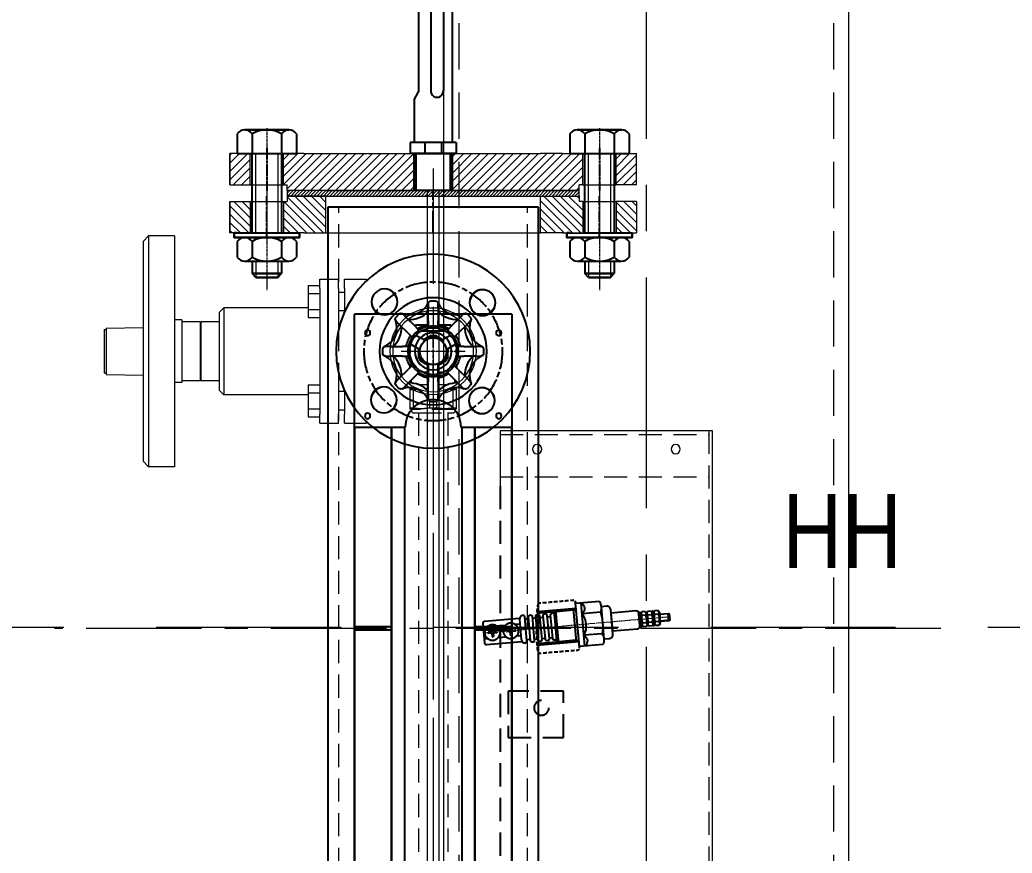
# Model space of a CAD drawing. Header units: millimetres. Extents: x -46397 to 283259, y -8690 to 23983.
# Drawn here: x 124208 to 124745, y 4397 to 4848 of the extents above; entities that cross this region are included whole.
import ezdxf

# ---------------------------------------------------------------- set-up
doc = ezdxf.new("R2010")
doc.units = ezdxf.units.MM
for name, pattern in [('ACISOTGL', [3, 2, -1]), ('AM_ISO08W050', [18, 12, -1.5, 3, -1.5]), ('AM_ISO08W050x2', [9, 6, -0.75, 1.5, -0.75]), ('CENTER', [2, 1.25, -0.25, 0.25, -0.25]), ('HIDDEN', [0.375, 0.25, -0.125]), ('HIDDENX2', [0.75, 0.5, -0.25])]:
    doc.linetypes.add(name, pattern=pattern)
doc.layers.get('Defpoints').update_dxf_attribs({"lineweight": 0})
for name, color, linetype, lineweight in [('2. Net dut', 190, 'HIDDEN', 9), ('3. LAN CAN STT', 2, 'Continuous', 0), ('5. DUONG TAM', 1, 'AM_ISO08W050x2', 0), ('AM_5', 3, 'Continuous', 25), ('AM_7', 4, 'AM_ISO08W050', 25), ('AM_8', 1, 'Continuous', 25), ('CHUAN NET KHUAT', 4, 'HIDDEN', 0), ('DUONGCHINH', 7, 'Continuous', 25), ('DUONGTAM', 1, 'CENTER', 0), ('Long_AM_Hidden', 4, 'HIDDEN', 9), ('Long_AM_manh', 6, 'Continuous', 9), ('Long_AM_Visible', 30, 'Continuous', 25), ('Long_Centerline', 1, 'CENTER', 9), ('MARTECH-TP-TEXT3', 3, 'Continuous', 0), ('Mặt cắt', 7, 'Continuous', 20), ('PHANTOM 2', 8, 'Continuous', 0), ('Standard', 7, 'Continuous', 0)]:
    doc.layers.add(name, color=color, linetype=linetype, lineweight=lineweight)
for name, color, linetype in [('7. DUONG KHUAT', 4, 'ACISOTGL'), ('DIM', 8, 'Continuous'), ('flashshoot', 7, 'Continuous')]:
    doc.layers.add(name, color=color, linetype=linetype)
doc.styles.add('GHI CHÚ 1', font='isocp_IV25.ttf', dxfattribs={"width": 0.8})
doc.styles.add('GHI CHÚ 2', font='arial.ttf', dxfattribs={"width": 0.8, "height": 1})
doc.dimstyles.new('1-30SCALE', dxfattribs={"dimtxt": 75, "dimasz": 75, "dimexe": 37.5, "dimexo": 30, "dimgap": 30, "dimtad": 1, "dimtoh": 1, "dimdec": 0, "dimdsep": 46, "dimtxsty": 'GHI CHÚ 1', "dimcen": 0.09, "dimclrd": 256, "dimclre": 256, "dimclrt": 2, "dimadec": 0, "dimazin": 0, "dimtfac": 1, "dimtdec": 0, "dimtofl": 0, "dimtmove": 0, "dimatfit": 3, "dimfxl": 1, "dimlwd": 0, "dimlwe": 0, "dimarcsym": 0})

# ---------------------------------------------------------------- blocks, each defined once
blk = doc.blocks.new('A$C49aca623')
at = {"color": 1, "linetype": 'HIDDENX2', "lineweight": 0, "ltscale": 50, "extrusion": (2.28848e-17, 1, 0)}
for p, q in [((2163.63, 1140), (2163.63, -368.45)), ((2366.37, 1140), (2366.37, -368.45))]:
    blk.add_line(p, q, dxfattribs=at)
at = {"color": 2, "linetype": 'Continuous', "lineweight": 0, "ltscale": 10, "extrusion": (2.28848e-17, 1, 0)}
for p, q in [((2155.45, 983.18), (2155.45, -368.45)), ((2374.55, 983.18), (2374.55, -368.45))]:
    blk.add_line(p, q, dxfattribs=at)
at = {"layer": 'DUONGTAM', "ltscale": 100, "extrusion": (2.28848e-17, 1, 0)}
blk.add_line((2265, 1140), (2265, -368.45), dxfattribs=at)
blk = doc.blocks.new('A$Cb6d5b212')
at = {"layer": 'CHUAN NET KHUAT', "color": 3, "linetype": 'HIDDENX2', "lineweight": 0, "ltscale": 200}
blk.add_line((3000, 550.58), (1500, 550.58), dxfattribs=at)
blk = doc.blocks.new('hebvcb')
at = {"color": 0}
for p, q in [((-152, 346), (-157, 346)), ((-152, 340), (-157, 340)), ((-152, 316), (-157, 316)), ((-152, 310), (-157, 310)), ((-152, 286), (-157, 286)), ((-152, 280), (-157, 280))]:
    blk.add_line(p, q, dxfattribs=at)
at = {"color": 0, "linetype": 'Continuous'}
for p, q in [((16.84, 248), (-16.84, 248)), ((-16.84, 248), (-16.84, 173.89)), ((16.84, 248), (16.84, 30.98)), ((16.84, 235.53), (-16.84, 235.53)), ((-16.84, 173.89), (-13.1, 166.76)), ((-13.1, 166.76), (-13.1, 75.96)), ((-2.13, 167.94), (-2.13, 77.09)), ((9.09, 167.94), (9.09, 77.09)), ((-16.84, 68.83), (-13.1, 75.96)), ((-16.84, 68.83), (-16.84, 30.98)), ((-20.58, 30.98), (-20.58, 21)), ((20.58, 30.98), (-20.58, 30.98)), ((-7.48, 30.98), (-7.48, 21)), ((7.48, 30.98), (7.48, 21)), ((20.58, 30.98), (20.58, 21)), ((20.58, 21), (-20.58, 21))]:
    blk.add_line(p, q, dxfattribs=at)
at = {"color": 0, "elevation": 0}
for points in [[(30, 248), (-150, 248), (-150, 378), (30, 378)], [(-135.08, 258.87), (-135.08, 368.87), (-65.08, 368.87), (-65.08, 258.87)], [(15.02, 258.44), (15.02, 368.44), (-54.98, 368.44), (-54.98, 258.44)], [(-159, 338), (-159, 348), (-157, 348), (-157, 338)], [(-157, 337), (-157, 349), (-152, 349), (-152, 337)], [(-150, 338), (-150, 348), (-152, 348), (-152, 338)], [(35, 348), (30, 348), (30, 338), (35, 338)], [(37, 347), (35, 347), (35, 339), (37, 339)], [(-157, 307), (-157, 319), (-152, 319), (-152, 307)], [(-159, 308), (-159, 318), (-157, 318), (-157, 308)], [(-150, 308), (-150, 318), (-152, 318), (-152, 308)], [(35, 318), (30, 318), (30, 308), (35, 308)], [(37, 317), (35, 317), (35, 309), (37, 309)], [(-159, 278), (-159, 288), (-157, 288), (-157, 278)], [(-157, 277), (-157, 289), (-152, 289), (-152, 277)], [(-150, 278), (-150, 288), (-152, 288), (-152, 278)], [(17, -11.93), (-17, -11.93), (-17, 21), (17, 21)], [(15, -11.93), (-15, -11.93), (-15, 21), (15, 21)]]:
    blk.add_lwpolyline(points, close=True, dxfattribs=at)
at = {"color": 0}
for centre in [(-142, 370), (22, 370), (-142, 256), (22, 256)]:
    blk.add_circle(centre, 2.5, dxfattribs=at)
at = {"color": 0, "linetype": 'Continuous'}
for centre, start, end in [((3.48, 168.27), 356.71215, 183.28785), ((3.48, 76.77), 176.71215, 3.28785)]:
    blk.add_arc(centre, 5.62, start, end, dxfattribs=at)
blk = doc.blocks.new('wegfw')
h = blk.add_hatch()
h.set_pattern_fill('ANSI31', color=1)
h.set_pattern_definition([(45, (-276379.2526, -3618.8674), (-2.24506403, 2.24506403), [])])
h.paths.add_polyline_path([(47925.61, 13497.34), (47936.61, 13497.34), (47936.61, 13514.34), (47925.61, 13514.34)])
h.paths.add_polyline_path([(47965.61, 13514.34), (47954.61, 13514.34), (47954.61, 13497.34), (47956.61, 13497.34), (47956.61, 13494.34), (48024.96, 13494.34), (48024.96, 13514.34)])
h.paths.add_polyline_path([(48105.61, 13514.34), (48046.26, 13514.34), (48046.26, 13494.34), (48114.61, 13494.34), (48114.61, 13497.34), (48116.61, 13497.34), (48116.61, 13514.34)])
h.paths.add_polyline_path([(48145.61, 13514.34), (48134.61, 13514.34), (48134.61, 13497.34), (48145.61, 13497.34)])
for p, q in [((47925.61, 13497.34, 0.59), (47925.61, 13514.34, 0.59)), ((47936.61, 13514.34, 0.59), (47925.61, 13514.34, 0.59)), ((47925.61, 13514.34, 0.59), (47925.61, 13497.34, 0.59)), ((47936.61, 13497.34, 0.59), (47936.61, 13514.34, 0.59)), ((47945.61, 13514.34, 0.59), (47936.61, 13514.34, 0.59)), ((47954.61, 13514.34, 0.59), (47945.61, 13514.34, 0.59)), ((47954.61, 13497.34, 0.59), (47954.61, 13514.34, 0.59)), ((47965.61, 13514.34, 0.59), (47954.61, 13514.34, 0.59)), ((47965.61, 13514.34, 0.59), (47977.61, 13514.34, 0.59)), ((47977.61, 13514.34, 0.59), (48035.61, 13514.34, 0.59)), ((47981.11, 13514.34, 0.59), (48090.11, 13514.34, 0.59)), ((48035.61, 13514.34, 0.59), (48093.61, 13514.34, 0.59)), ((48105.61, 13514.34, 0.59), (48093.61, 13514.34, 0.59)), ((48105.61, 13514.34, 0.59), (48116.61, 13514.34, 0.59)), ((48116.61, 13497.34, 0.59), (48116.61, 13514.34, 0.59)), ((48116.61, 13514.34, 0.59), (48125.61, 13514.34, 0.59)), ((48125.61, 13514.34, 0.59), (48134.61, 13514.34, 0.59)), ((48134.61, 13497.34, 0.59), (48134.61, 13514.34, 0.59)), ((48134.61, 13514.34, 0.59), (48145.61, 13514.34, 0.59)), ((48145.61, 13497.34, 0.59), (48145.61, 13514.34, 0.59)), ((47925.61, 13497.34, 0.59), (47936.61, 13497.34, 0.59)), ((47936.61, 13497.34, 0.59), (47945.61, 13497.34, 0.59)), ((47945.61, 13497.34, 0.59), (47954.61, 13497.34, 0.59)), ((47954.61, 13497.34, 0.59), (47956.61, 13497.34, 0.59)), ((47956.61, 13494.34, 0.59), (47956.61, 13497.34, 0.59)), ((47977.61, 13494.34, 0.59), (47956.61, 13494.34, 0.59)), ((47977.61, 13494.34, 0.59), (48093.61, 13494.34, 0.59)), ((48093.61, 13494.34, 0.59), (48114.61, 13494.34, 0.59)), ((48114.61, 13494.34, 0.59), (48114.61, 13497.34, 0.59)), ((48116.61, 13497.34, 0.59), (48114.61, 13497.34, 0.59)), ((48116.61, 13497.34, 0.59), (48125.61, 13497.34, 0.59)), ((48125.61, 13497.34, 0.59), (48134.61, 13497.34, 0.59)), ((48145.61, 13497.34, 0.59), (48134.61, 13497.34, 0.59))]:
    blk.add_line(p, q)
at = {"color": 0, "elevation": 0.59}
blk.add_lwpolyline([(48038.61, 12114.34), (48032.61, 12114.34), (48032.61, 13494.34), (48038.61, 13494.34)], close=True, dxfattribs=at)
at = {"layer": 'AM_7', "linetype": 'AM_ISO08W050x2'}
for p, q in [((47945.61, 13517.34, 0.59), (47945.61, 13494.34, 0.59)), ((48125.61, 13517.34, 0.59), (48125.61, 13494.34, 0.59))]:
    blk.add_line(p, q, dxfattribs=at)
at = {"layer": 'Standard', "elevation": 0.59}
blk.add_lwpolyline([(48046.26, 13514.34), (48024.96, 13514.34), (48024.96, 13494.34), (48046.26, 13494.34)], close=True, dxfattribs=at)
at = {"layer": 'DIM', "xscale": 0.6073955413189647, "yscale": 0.6073955413189647, "zscale": 0.6073955413189647}
blk.add_blockref('hebvcb', (48035.61, 13501.58, 0.59), dxfattribs=at)
blk = doc.blocks.new('qng')
at = {"layer": 'AM_8'}
for p, q in [((0.63, 4.04), (0, 2.95)), ((0, 2.95), (0, -2.95)), ((0.63, 4.04), (2.57, 4.04)), ((0.63, 2.02), (2.57, 2.02)), ((2.57, 4.04), (3.2, 2.95)), ((3.2, 2.95), (3.2, -2.95)), ((0.63, -4.04), (0, -2.95)), ((0.63, -2.02), (2.57, -2.02)), ((0.63, -4.04), (2.57, -4.04)), ((2.57, -4.04), (3.2, -2.95))]:
    blk.add_line(p, q, dxfattribs=at)
for centre, radius, start, end in [((2.1, 3.03), 1.79, 154.4385, 214.4385), ((7, 0), 6.68, 162.383, 197.617), ((1.1, 3.03), 1.79, 325.5615, 25.5615), ((-3.8, 0), 6.68, 342.383, 17.617), ((2.1, -3.03), 1.79, 145.5615, 205.5615), ((1.1, -3.03), 1.79, 334.4385, 34.4385)]:
    blk.add_arc(centre, radius, start, end, dxfattribs=at)
blk = doc.blocks.new('qkkk')
at = {"layer": 'AM_8'}
for p, q in [((-0.5, -4), (-0.5, 4)), ((-0.5, 4), (0, 4)), ((-0.5, 3.86), (0, 3.86)), ((-0.5, 3.46), (0, 3.46)), ((-0.5, 2.83), (0, 2.83)), ((-0.5, 2), (0, 2)), ((-0.5, 1.04), (0, 1.04)), ((0, -4), (0, 4)), ((-0.5, -1.04), (0, -1.04)), ((-0.5, -2), (0, -2)), ((-0.5, -2.83), (0, -2.83)), ((-0.5, -3.46), (0, -3.46)), ((-0.5, -3.86), (0, -3.86)), ((-0.5, -4), (0, -4))]:
    blk.add_line(p, q, dxfattribs=at)
blk = doc.blocks.new('BS-1')
at = {"layer": '5. DUONG TAM', "ltscale": 0.5}
blk.add_line((0, 0), (101, 0), dxfattribs=at)
at = {"layer": 'AM_5'}
for p, q in [((51.5, 8.19), (61, 8.19)), ((0, 1.75), (5.29, 1.75)), ((0, -1.75), (5.29, -1.75)), ((51.5, -8.19), (61, -8.19))]:
    blk.add_line(p, q, dxfattribs=at)
blk.add_circle((65.16, 0), 0.05, dxfattribs=at)
at = {"layer": 'AM_8'}
for p, q in [((37.07, 11.68), (50, 11.68)), ((47, -11.68), (47, 11.68)), ((50, -11.68), (50, 11.68)), ((36.39, 8.76), (36.39, -8.76)), ((37.07, 5.84), (47, 5.84)), ((51.5, 8.19), (50, 8.19)), ((61, -9), (61, 9)), ((61, 8.19), (61.5, 8.19)), ((61.5, -8.19), (61.5, 8.19)), ((64, 5.69), (66, 5.69)), ((68, 5.69), (70, 5.69)), ((72, 5.69), (74, 5.69)), ((76, 5.69), (78, 5.69)), ((0.5, -2), (0.5, 2)), ((81, 3.19), (83.47, 3.19)), ((88.93, 3.19), (93.47, 3.19)), ((93.9, 0.33), (95.87, 0.33)), ((93.9, 0.33), (93.9, -0.33)), ((96.53, 2.3), (95.87, 2.3)), ((95.87, 2.3), (95.87, 0.33)), ((96.53, 2.3), (96.53, 0.33)), ((96.53, 0.33), (98.5, 0.33)), ((98.5, 0.33), (98.5, -0.33)), ((98.93, 3.19), (101, 3.19)), ((81, -3.19), (83.47, -3.19)), ((88.93, -3.19), (93.47, -3.19)), ((93.9, -0.33), (95.87, -0.33)), ((95.87, -0.33), (95.87, -2.3)), ((96.53, -2.3), (95.87, -2.3)), ((96.53, -0.33), (96.53, -2.3)), ((96.53, -0.33), (98.5, -0.33)), ((98.93, -3.19), (101, -3.19)), ((37.07, -5.84), (47, -5.84)), ((51.5, -8.19), (50, -8.19)), ((61, -8.19), (61.5, -8.19)), ((64, -5.69), (66, -5.69)), ((68, -5.69), (70, -5.69)), ((72, -5.69), (74, -5.69)), ((76, -5.69), (78, -5.69)), ((37.07, -11.68), (50, -11.68))]:
    blk.add_line(p, q, dxfattribs=at)
for points in [[(33.39, 8.76), (36.39, 8.76), (36.39, -8.76), (33.39, -8.76, -0.414214), (31.39, -6.76), (31.39, 6.76, -0.414214)], [(64, 6.69, 1), (62, 6.69), (62, -6.19, 1), (64, -6.19)], [(68, 6.69, 1), (66, 6.69), (66, -6.19, 1), (68, -6.19)], [(72, 6.69, 1), (70, 6.69), (70, -6.19, 1), (72, -6.19)], [(76, 6.69, 1), (74, 6.69), (74, -6.19, 1), (76, -6.19)], [(79, 7.69), (79, 7.69, -0.414214), (81, 5.69), (81, -5.19, -0.414214), (79, -7.19), (79, -7.19, -0.414214), (78, -6.19), (78, 6.69, -0.414214)], [(17.89, 4.84), (31.39, 4.84), (31.39, -4.84), (17.89, -4.84, -0.414214), (16.39, -3.34), (16.39, 3.34, -0.414214)]]:
    blk.add_lwpolyline(points, format="xyb", close=True, dxfattribs=at)
for points in [[(61, 9), (51.5, 9), (51.5, -9), (61, -9)], [(61.5, 7.69), (62, 7.69), (62, -7.69), (61.5, -7.69)], [(85.87, 2.3), (85.87, 0.33), (83.9, 0.33), (83.9, -0.33), (85.87, -0.33), (85.87, -2.3)], [(85.87, -2.3), (86.53, -2.3), (86.53, -0.33), (88.5, -0.33), (88.5, 0.33), (86.53, 0.33), (86.53, 2.3), (85.87, 2.3)]]:
    blk.add_lwpolyline(points, dxfattribs=at)
blk.add_lwpolyline([(80.94, 6.19), (100, 6.19, -0.414214), (101, 5.19), (101, -5.19, -0.414214), (100, -6.19), (80.73, -6.19)], format="xyb", dxfattribs=at)
for points in [[(5.29, 2), (0.5, 2), (0, 1.75), (0, -1.75), (0.5, -2), (5.29, -2)], [(15.39, 3.84), (16.39, 3.84), (16.39, -3.84), (15.39, -3.84)]]:
    blk.add_lwpolyline(points, close=True, dxfattribs=at)
for centre in [(86.2, 0), (96.2, 0)]:
    blk.add_circle(centre, 4.2, dxfattribs=at)
for centre, radius, start, end in [((42.99, 8.76), 6.6, 153.7342, 206.2658), ((48.91, 8.76), 3.49, 123.1477, 236.8523), ((61.76, 0), 25.37, 166.6923, 193.3077), ((57.01, 0), 11.58, 149.728, 210.272), ((42.99, -8.76), 6.6, 153.7342, 206.2658), ((48.91, -8.76), 3.49, 123.1265, 236.8735)]:
    blk.add_arc(centre, radius, start, end, dxfattribs=at)
for name, p in [('qng', (5.29, 0)), ('qkkk', (8.99, 0)), ('qng', (8.99, 0)), ('qng', (12.19, 0))]:
    blk.add_blockref(name, p, dxfattribs=at)
blk = doc.blocks.new('M18_1.5')
at = {"layer": '7. DUONG KHUAT'}
blk.add_rational_spline([(20, 13.5), (10.5, 13.5), (1, 13.5), (0, 13.5), (0, 12.5), (0, 0), (0, -12.5), (0, -12.91), (0.29, -13.21), (0.59, -13.5), (1, -13.5), (11.68, -13.45), (22.35, -13.4), (23.59, -13.29), (22.41, 0.16), (21.23, 13.61), (20, 13.5)], [1, 1, 1, 0.707106781192, 1, 1, 1, 0.92387953251, 1, 0.92387953251, 1, 1, 1, 0.707106781187, 1, 0.707106781187, 1], degree=2, knots=[0, 0, 0, 1, 1, 2.570796, 2.570796, 3.570796, 3.570796, 4.356194, 4.356194, 5.141593, 5.141593, 6.141593, 6.141593, 7.712389, 7.712389, 9.283185, 9.283185, 9.283185], dxfattribs=at)
at = {"layer": 'AM_5'}
for p, q in [((0, 9), (21.33, 9)), ((0, 8.19), (21.46, 8.19)), ((0, -8.19), (22.87, -8.19)), ((22.88, -9), (0, -9))]:
    blk.add_line(p, q, dxfattribs=at)
blk = doc.blocks.new('*U2563')
h = blk.add_hatch()
h.set_pattern_fill('ANSI31', color=1)
h.paths.add_polyline_path([(-110, -37), (-99, -37), (-99, -20), (-110, -20)])
h.paths.add_polyline_path([(-70, -20), (-81, -20), (-81, -37), (-79, -37), (-79, -40), (-58, -40), (-58, -20)])
h.paths.add_polyline_path([(70, -20), (58, -20), (58, -40), (79, -40), (79, -37), (81, -37), (81, -20)])
h.paths.add_polyline_path([(110, -20), (99, -20), (99, -37), (110, -37)])
for p, q in [((-110, -37), (-110, -20)), ((-99, -20), (-110, -20)), ((-110, -20), (-110, -37)), ((-99, -37), (-99, -20)), ((-90, -20), (-99, -20)), ((-81, -20), (-90, -20)), ((-81, -37), (-81, -20)), ((-70, -20), (-81, -20)), ((-70, -20), (-58, -20)), ((-58, -20), (-58, -40)), ((-58, -20), (0, -20)), ((0, -20), (58, -20)), ((58, -20), (58, -40)), ((70, -20), (58, -20)), ((70, -20), (81, -20)), ((81, -37), (81, -20)), ((81, -20), (90, -20)), ((90, -20), (99, -20)), ((99, -37), (99, -20)), ((99, -20), (110, -20)), ((110, -37), (110, -20)), ((-110, -37), (-99, -37)), ((-99, -37), (-90, -37)), ((-90, -37), (-81, -37)), ((-81, -37), (-79, -37)), ((-79, -40), (-79, -37)), ((79, -40), (79, -37)), ((81, -37), (79, -37)), ((81, -37), (90, -37)), ((90, -37), (99, -37)), ((110, -37), (99, -37)), ((-58, -40), (-79, -40)), ((-58, -40), (58, -40)), ((58, -40), (79, -40))]:
    blk.add_line(p, q)
at = {"layer": 'AM_7', "linetype": 'AM_ISO08W050x2'}
for p, q in [((-90, -17), (-90, -40)), ((90, -17), (90, -40))]:
    blk.add_line(p, q, dxfattribs=at)
at = {"layer": 'AM_7'}
blk.add_line((0, -20), (0, -43), dxfattribs=at)
blk = doc.blocks.new('gfdgdfgdfgd')
h = blk.add_hatch()
h.set_pattern_fill('ANSI31', color=256, scale=10)
h.set_pattern_definition([(45, (26713.8207, 19476.6653), (-0.8838835, 0.8838835), [])])
h.paths.add_polyline_path([(26634.82, 20151.67), (26792.82, 20151.67), (26792.82, 20154.67), (26634.82, 20154.67)])
at = {"color": 0}
blk.add_lwpolyline([(26634.82, 20151.67), (26792.82, 20151.67), (26792.82, 20154.67), (26634.82, 20154.67)], close=True, dxfattribs=at)
at = {"xscale": -1, "rotation": 180}
blk.add_blockref('*U2563', (26713.82, 20111.67), dxfattribs=at)
blk = doc.blocks.new('*U2517')
blk.add_circle((0, 0), 7)
blk = doc.blocks.new('*U2495')
at = {"color": 0, "linetype": 'ByBlock', "lineweight": -2, "transparency": 16777216}
blk.add_blockref('*U2517', (7669.01, 1619.18), dxfattribs=at)
for p, rotation in [((7631.51, 1581.68), 89.99999999999997), ((7706.51, 1581.68), 270), ((7669.01, 1544.18), 180)]:
    blk.add_blockref('*U2517', p, dxfattribs=dict(at, rotation=rotation))
blk = doc.blocks.new('*U2489')
for radius in [52.5, 29, 13.75]:
    blk.add_circle((0, 0), radius)
at = {"layer": 'AM_7'}
blk.add_circle((0, 0), 37.5, dxfattribs=at)
blk.add_blockref('*U2495', (-7669.01, -1581.68))
blk = doc.blocks.new('*U1893')
at = {"layer": 'Long_Centerline', "color": 0, "ltscale": 5, "transparency": 16777216}
for p, q in [((0, 1.4478), (0, 17.239)), ((-17.239, 0), (-1.4478, 0)), ((1.4478, 0), (17.239, 0)), ((0, -17.239), (0, -1.4478))]:
    blk.add_line(p, q, dxfattribs=at)
at = {"layer": 'Long_Centerline', "color": 0, "linetype": 'Continuous', "ltscale": 5, "transparency": 16777216}
for p, q in [((-0.7239, 0), (0.7239, 0)), ((0, -0.7239), (0, 0.7239))]:
    blk.add_line(p, q, dxfattribs=at)
blk = doc.blocks.new('sdfsfds')
at = {"layer": 'Long_AM_Hidden', "ltscale": 50, "extrusion": (2.28848e-17, 1, 0)}
for p, q in [((-11.75, -17.18), (-11.75, -15.52)), ((11.75, -17.18), (11.75, -15.52)), ((-12.52, -20.38), (-12.7, -20.45)), ((-10.69, -20.79), (-12.7, -20.79)), ((-12.7, -20.79), (-12.7, -30.77)), ((-12.52, -20.38), (-12.52, -19.68)), ((-8.89, -20.38), (-12.52, -20.38)), ((-10.69, -30.77), (-10.69, -20.79)), ((-2.67, -18.1), (-7.75, -18.1)), ((-2.67, -20.38), (-3.92, -20.38)), ((7.75, -18.1), (2.67, -18.1)), ((3.92, -20.38), (2.67, -20.38)), ((12.52, -20.38), (8.89, -20.38)), ((12.7, -20.79), (10.69, -20.79)), ((10.69, -20.79), (10.69, -30.77)), ((12.52, -20.38), (12.52, -19.68)), ((12.52, -20.38), (12.7, -20.45)), ((12.7, -30.77), (12.7, -20.79)), ((-10.69, -30.77), (-12.7, -30.77)), ((-11.84, -31.43), (-12.7, -31.12)), ((11.84, -31.43), (-11.84, -31.43)), ((-11.84, -32.54), (-11.84, -31.43)), ((-2.01, -27), (-2.01, -30.77)), ((2.01, -30.77), (-2.01, -30.77)), ((2.01, -30.77), (2.01, -27)), ((12.7, -30.77), (10.69, -30.77)), ((11.84, -31.43), (12.7, -31.12)), ((11.84, -32.54), (11.84, -31.43)), ((-11.04, -33.34), (-11.84, -32.54)), ((-11.04, -33.34), (11.04, -33.34)), ((11.04, -33.34), (11.84, -32.54))]:
    blk.add_line(p, q, dxfattribs=at)
at = {"layer": 'Long_AM_Hidden', "ltscale": 50}
for points, weights in [([(-12.7, -20.45), (-12.7, -20.45), (-12.7, -20.79)], [2.26236060231, 2.26236060231, 2.18058853235]), ([(-10.69, -20.79), (-9.56, -20.62), (-8.5, -20.54)], [2.19343920272, 2.23381590498, 2.25437255377]), ([(-3.69, -20.58), (-3.19, -20.63), (-2.67, -20.7)], [2.24343390035, 2.23153317806, 2.21524217726]), ([(2.67, -20.7), (3.19, -20.63), (3.69, -20.58)], [2.21524217726, 2.23153317806, 2.24343390035]), ([(8.5, -20.54), (9.56, -20.62), (10.69, -20.79)], [2.25437255377, 2.23381590498, 2.19343920272]), ([(12.7, -20.79), (12.7, -20.45), (12.7, -20.45)], [2.18058853235, 2.26236060231, 2.26236060231]), ([(-12.7, -30.77), (-12.7, -31.12), (-12.7, -31.12)], [2.21417330191, 2.29720480073, 2.29720480073]), ([(-2.01, -30.77), (-6.35, -31.44), (-10.69, -30.77)], [2.21417330191, 2.38023629956, 2.21417330191]), ([(10.69, -30.77), (6.35, -31.44), (2.01, -30.77)], [2.21417330191, 2.38023629956, 2.21417330191]), ([(12.7, -31.12), (12.7, -31.12), (12.7, -30.77)], [2.29720480073, 2.29720480073, 2.21417330191])]:
    blk.add_rational_spline(points, weights, degree=2, dxfattribs=at)
at = {"layer": 'Long_AM_Visible', "extrusion": (2.28848e-17, 1, 0)}
for p, q in [((-1.08, 27.3), (1.08, 27.3)), ((-2.67, 25.72), (-2.67, 23.49)), ((-2.67, 16.51), (-2.67, 23.49)), ((2.67, 23.49), (2.67, 25.72)), ((2.67, 23.49), (2.67, 16.51)), ((-20.07, 18.54), (-18.54, 20.07)), ((-20.07, 16.3), (-18.5, 14.73)), ((-14.73, 18.5), (-16.3, 20.07)), ((-14.73, 18.5), (-9.79, 13.56)), ((-2.67, 16.51), (-2.67, 14.29)), ((2.67, 14.29), (2.67, 16.51)), ((9.79, 13.56), (14.73, 18.5)), ((16.3, 20.07), (14.73, 18.5)), ((18.5, 14.73), (20.07, 16.3)), ((18.54, 20.07), (20.07, 18.54)), ((-13.56, 9.79), (-18.5, 14.73)), ((-8.22, 11.99), (-9.79, 13.56)), ((-9.52, 14.29), (-3.84, 14.29)), ((-9.52, 14.29), (-9.52, 13.3)), ((-6.15, 11.11), (6.15, 11.11)), ((1.08, 12.7), (-1.08, 12.7)), ((3.84, 14.29), (9.52, 14.29)), ((9.79, 13.56), (8.22, 11.99)), ((9.52, 14.29), (9.52, 13.3)), ((18.5, 14.73), (13.56, 9.79)), ((-13.56, 9.79), (-11.99, 8.22)), ((-8.22, 9.74), (-9.74, 8.22)), ((-4.39, 5.76), (-9.33, 8.61)), ((-3.97, 6.87), (-5.14, 6.2)), ((-1.16, 8.49), (-3.97, 6.87)), ((3.97, 6.87), (1.16, 8.49)), ((5.14, 6.2), (3.97, 6.87)), ((9.33, 8.61), (4.39, 5.76)), ((9.74, 8.22), (8.22, 9.74)), ((11.99, 8.22), (13.56, 9.79)), ((-27.3, -1.08), (-27.3, 1.08)), ((-23.49, 2.67), (-25.72, 2.67)), ((-23.49, 2.67), (-16.51, 2.67)), ((-14.29, 2.67), (-16.51, 2.67)), ((-12.7, 1.08), (-12.7, -1.08)), ((-12.13, 3.77), (-7.18, 0.92)), ((-7.94, 1.36), (-7.94, 0)), ((-7.94, 0), (-7.94, -3.24)), ((7.18, 0.92), (12.13, 3.77)), ((7.94, 0), (7.94, 1.36)), ((7.94, -3.24), (7.94, 0)), ((12.7, -1.08), (12.7, 1.08)), ((16.51, 2.67), (14.29, 2.67)), ((16.51, 2.67), (23.49, 2.67)), ((25.72, 2.67), (23.49, 2.67)), ((27.3, 1.08), (27.3, -1.08)), ((-25.72, -2.67), (-23.49, -2.67)), ((-16.51, -2.67), (-23.49, -2.67)), ((-16.51, -2.67), (-14.29, -2.67)), ((-6.77, -5.26), (-3.97, -6.87)), ((3.97, -6.87), (6.77, -5.26)), ((14.29, -2.67), (16.51, -2.67)), ((23.49, -2.67), (16.51, -2.67)), ((23.49, -2.67), (25.72, -2.67)), ((-18.5, -14.73), (-13.56, -9.79)), ((-11.99, -8.22), (-13.56, -9.79)), ((-12.7, -7.59), (-12.7, -8.93)), ((-9.74, -8.22), (-8.22, -9.74)), ((-3.97, -6.87), (-2.79, -7.55)), ((-2.79, -6.68), (-2.79, -12.39)), ((2.79, -12.39), (2.79, -6.68)), ((2.79, -7.55), (3.97, -6.87)), ((8.22, -9.74), (9.74, -8.22)), ((13.56, -9.79), (11.99, -8.22)), ((12.7, -7.59), (12.7, -8.93)), ((13.56, -9.79), (18.5, -14.73)), ((-18.5, -14.73), (-20.07, -16.3)), ((-9.79, -13.56), (-14.73, -18.5)), ((-9.79, -13.56), (-8.22, -11.99)), ((-2.79, -11.58), (-5.22, -11.58)), ((-2.79, -12.13), (-3.77, -12.13)), ((-2.67, -14.29), (-2.67, -16.51)), ((-1.08, -12.7), (1.08, -12.7)), ((2.67, -16.51), (2.67, -14.29)), ((5.22, -11.58), (2.79, -11.58)), ((3.77, -12.13), (2.79, -12.13)), ((8.22, -11.99), (9.79, -13.56)), ((14.73, -18.5), (9.79, -13.56)), ((20.07, -16.3), (18.5, -14.73)), ((-18.54, -20.07), (-20.07, -18.54)), ((-16.3, -20.07), (-14.73, -18.5)), ((-2.67, -23.49), (-2.67, -16.51)), ((2.67, -16.51), (2.67, -23.49)), ((14.73, -18.5), (16.3, -20.07)), ((20.07, -18.54), (18.54, -20.07)), ((-2.67, -23.49), (-2.67, -25.72)), ((2.67, -25.72), (2.67, -23.49)), ((1.08, -27.3), (-1.08, -27.3))]:
    blk.add_line(p, q, dxfattribs=at)
at = {"layer": 'Long_AM_Visible'}
blk.add_circle((0, 0), 7.24, dxfattribs=at)
at = {"layer": 'Long_AM_Visible', "extrusion": (0, 0, -1)}
for centre, radius, start, end in [((1.08, 25.72), 1.59, 0, 90), ((-1.08, 25.72), 1.59, 90, 180), ((18.95, 17.42), 1.59, 315, 45), ((17.42, 18.95), 1.59, 45, 135), ((-17.42, 18.95), 1.59, 45, 135), ((-18.95, 17.42), 1.59, 135, 225), ((0, 0), 12.7, 45, 90), ((0, 0), 14.8, 55.3848, 79.6152), ((0, 0), 12.7, 90, 135), ((0, 0), 14.8, 100.3848, 124.6152), ((0, 0), 14.8, 10.3848, 34.6152), ((0, 0), 12.7, 0, 45), ((0, 0), 7.94, 50.6097, 129.3903), ((0, 0), 8.57, 82.1916, 97.8084), ((0, 0), 12.7, 135, 180), ((0, 0), 14.8, 145.3848, 169.6152), ((25.72, 1.08), 1.59, 0, 90), ((0, 0), 12.7, 315, 0), ((0, 0), 7.94, 290.6097, 9.3903), ((0, 0), 7.94, 180, 249.3903), ((0, 0), 7.94, 170.6097, 180), ((0, 0), 12.7, 180, 225), ((-25.72, 1.08), 1.59, 90, 180), ((25.72, -1.08), 1.59, 270, 0), ((0, 0), 14.8, 325.3848, 349.6152), ((0, 0), 8.57, 322.1916, 337.8084), ((0, 0), 8.57, 202.1916, 217.8084), ((0, 0), 14.8, 190.3848, 214.6152), ((-25.72, -1.08), 1.59, 180, 270), ((0, 0), 12.7, 270, 315), ((0, 0), 12.7, 225, 270), ((0, 0), 14.8, 280.3848, 304.6152), ((0, 0), 14.8, 235.3848, 259.6152), ((18.95, -17.42), 1.59, 315, 45), ((17.42, -18.95), 1.59, 225, 315), ((-17.42, -18.95), 1.59, 225, 315), ((-18.95, -17.42), 1.59, 135, 225), ((1.08, -25.72), 1.59, 270, 0), ((-1.08, -25.72), 1.59, 180, 270)]:
    blk.add_arc(centre, radius, start, end, dxfattribs=at)
at = {"layer": 'Long_AM_Visible'}
for centre, radius, start, end in [((-12.81, 30.92), 11.24, 248.9224, 336.0776), ((-12.81, 30.92), 13.78, 267.6299, 317.3701), ((12.81, 30.92), 11.24, 203.9224, 291.0776), ((12.81, 30.92), 13.78, 222.6299, 272.3701), ((-30.92, 12.81), 11.24, 293.9224, 21.0776), ((30.92, 12.81), 11.24, 158.9224, 246.0776), ((-30.92, 12.81), 13.78, 312.6299, 2.3701), ((-9.34, 10.87), 1.59, 315, 45), ((-1.08, 14.29), 1.59, 180, 270), ((1.08, 14.29), 1.59, 270, 0), ((9.34, 10.87), 1.59, 135, 225), ((30.92, 12.81), 13.78, 177.6299, 227.3701), ((-10.87, 9.34), 1.59, 225, 315), ((10.87, 9.34), 1.59, 225, 315), ((-14.29, 1.08), 1.59, 0, 90), ((14.29, 1.08), 1.59, 90, 180), ((-30.92, -12.81), 11.24, 338.9224, 66.0776), ((-30.92, -12.81), 13.78, 357.6299, 47.3701), ((-14.29, -1.08), 1.59, 270, 0), ((14.29, -1.08), 1.59, 180, 270), ((30.92, -12.81), 13.78, 132.6299, 182.3701), ((30.92, -12.81), 11.24, 113.9224, 201.0776), ((-10.87, -9.34), 1.59, 45, 135), ((-9.34, -10.87), 1.59, 315, 45), ((9.34, -10.87), 1.59, 135, 225), ((10.87, -9.34), 1.59, 45, 135), ((-1.08, -14.29), 1.59, 90, 180), ((1.08, -14.29), 1.59, 0, 90), ((-12.81, -30.92), 11.24, 23.9224, 111.0776), ((-12.81, -30.92), 13.78, 42.6299, 92.3701), ((12.81, -30.92), 11.24, 68.9224, 156.0776), ((12.81, -30.92), 13.78, 87.6299, 137.3701)]:
    blk.add_arc(centre, radius, start, end, dxfattribs=at)
at = {"layer": 'Long_Centerline', "ltscale": 5, "rotation": 270}
blk.add_blockref('*U1893', (0, 0), dxfattribs=at)
blk = doc.blocks.new('*U2452')
at = {"layer": 'Long_Centerline', "color": 0, "ltscale": 50, "transparency": 16777216}
blk.add_line((0, 676.6625), (0, -676.6625), dxfattribs=at)
blk = doc.blocks.new('*U2451')
at = {"layer": 'Long_AM_Hidden', "ltscale": 50, "extrusion": (2.28848e-17, 1, 0)}
for p, q in [((-47.58, 300.86), (-47.58, -1032.47)), ((-31.71, 300.86), (-31.71, -1032.47))]:
    blk.add_line(p, q, dxfattribs=at)
at = {"layer": 'Long_AM_Hidden', "ltscale": 50}
blk.add_line((-47.58, 300.86), (-31.71, 300.86), dxfattribs=at)
at = {"layer": 'Long_Centerline', "ltscale": 50}
blk.add_blockref('*U2452', (-39.64, -365.8), dxfattribs=at)
blk = doc.blocks.new('*U1895')
at = {"layer": 'Long_Centerline', "color": 0, "ltscale": 5, "transparency": 16777216}
for p, q in [((0, 2), (0, 13.5)), ((-13.5, 0), (-2, 0)), ((2, 0), (13.5, 0)), ((0, -13.5), (0, -2))]:
    blk.add_line(p, q, dxfattribs=at)
at = {"layer": 'Long_Centerline', "color": 0, "linetype": 'Continuous', "ltscale": 5, "transparency": 16777216}
for p, q in [((-1, 0), (1, 0)), ((0, -1), (0, 1))]:
    blk.add_line(p, q, dxfattribs=at)
blk = doc.blocks.new('dvxcvxc')
at = {"layer": 'Mặt cắt'}
h = blk.add_hatch(color=256, dxfattribs=at)
h.dxf.hatch_style = 1
h.paths.add_polyline_path([(-38, 274), (-38, 276), (-58, 276), (-58, 274)])
h.paths.add_polyline_path([(27, 274), (27, 276), (7, 276), (7, 274)])
at = {"layer": 'Long_AM_Visible', "extrusion": (2.28848e-17, 1, 0)}
for p, q in [((27, 445), (-58, 445)), ((-58, 441), (-58, 445)), ((-58, 384), (-58, 441)), ((27, 445), (27, 441)), ((27, 441), (27, 384)), ((-58, 384), (-58, 223.83, -0.02)), ((-58, 73), (-58, 384)), ((-58, 384), (-30.5, 384)), ((-58, 384), (-38, 384)), ((-58, 382), (-58, 384)), ((-58, 382), (-58, -63)), ((-38, 223.83, -0.02), (-38, 384)), ((-38, 384), (-38, 73)), ((-38, 384), (-38, 382)), ((-38, -63), (-38, 382)), ((-31, 384), (-31, -934)), ((-0.5, 384), (27, 384)), ((0, 384), (0, -934)), ((7, 384), (7, 223.83, -0.02)), ((7, 73), (7, 384)), ((7, 384), (27, 384)), ((7, 382), (7, 384)), ((7, 382), (7, -63)), ((27, 223.83, -0.02), (27, 384)), ((27, 384), (27, 73)), ((27, 384), (27, 382)), ((27, -47), (27, 382)), ((-58, 324, -0.02), (-58, 227, -0.02)), ((-38, 227, -0.02), (-38, 324, -0.02)), ((7, 324, -0.02), (7, 227, -0.02)), ((27, 227, -0.02), (27, 324, -0.02)), ((-58, 276), (-38, 276)), ((-58, 274), (-58, 276)), ((-38, 274), (-58, 274)), ((-38, 276), (-38, 274)), ((7, 276), (27, 276)), ((7, 274), (7, 276)), ((27, 274), (7, 274)), ((27, 276), (27, 274))]:
    blk.add_line(p, q, dxfattribs=at)
at = {"layer": 'Long_AM_Visible', "extrusion": (0, 0, -1)}
for centre, radius in [((51, 435), 1.5), ((15.5, 425), 10), ((-20, 435), 1.5), ((51, 390), 1.5), ((-20, 390), 1.5)]:
    blk.add_circle(centre, radius, dxfattribs=at)
blk.add_arc((15.5, 384), 15, 0, 180, dxfattribs=at)
at = {"layer": 'Long_Centerline', "ltscale": 5, "extrusion": (0, 0, -1), "rotation": 90}
blk.add_blockref('*U1895', (15.5, 425), dxfattribs=at)
blk = doc.blocks.new('HHGH')
at = {"layer": 'Long_AM_Visible'}
for name, p in [('sdfsfds', (20.43, 16.85)), ('dvxcvxc', (35.93, -408.15)), ('*U2451', (60.07, -317.34))]:
    blk.add_blockref(name, p, dxfattribs=at)
blk = doc.blocks.new('DDASFDFASDFDASF')
at = {"layer": 'Long_AM_Visible'}
for p, q in [((1615091.77, 228300.41), (1615091.77, 228294.02)), ((1615094.77, 228302.02), (1615097.77, 228302.02)), ((1615097.77, 228302.02), (1615109.77, 228302.02)), ((1615097.77, 228300.41), (1615097.77, 228294.02)), ((1615109.77, 228302.02), (1615112.77, 228302.02)), ((1615109.77, 228300.41), (1615109.77, 228294.02)), ((1615115.77, 228300.41), (1615115.77, 228294.02)), ((1615094.77, 228292.42), (1615097.77, 228292.42)), ((1615097.77, 228292.42), (1615109.77, 228292.42)), ((1615109.77, 228292.42), (1615112.77, 228292.42))]:
    blk.add_line(p, q, dxfattribs=at)
for centre, radius, start, end in [((1615094.77, 228298.41), 3.6, 33.6174, 146.3826), ((1615103.77, 228290.02), 12, 59.9946, 120.0054), ((1615112.77, 228298.41), 3.6, 33.6174, 146.3826), ((1615094.77, 228296.02), 3.6, 213.6174, 326.3826), ((1615103.77, 228304.41), 12, 239.9946, 300.0054), ((1615112.77, 228296.02), 3.6, 213.6174, 326.3826)]:
    blk.add_arc(centre, radius, start, end, dxfattribs=at)
blk = doc.blocks.new('sdfdsfds')
at = {"layer": 'Long_AM_manh'}
for p, q in [((-5.96, -23), (-5.96, 20)), ((5.93, 20), (5.92, -23)), ((-5.91, -38.2), (-5.91, -47)), ((5.93, -38.2), (5.93, -47))]:
    blk.add_line(p, q, dxfattribs=at)
at = {"layer": 'Long_AM_Visible'}
for p, q in [((-7.99, 32.8), (-11.99, 32.8)), ((-11.99, 32.8), (-7.99, 32.8)), ((8.01, 32.8), (-7.99, 32.8)), ((-7.99, 32.8), (8.01, 32.8)), ((12.01, 32.8), (8.01, 32.8)), ((8.01, 32.8), (12.01, 32.8)), ((-15.99, 30.66), (-16, 20)), ((-15.99, 30.66), (-16, 20)), ((-7.99, 30.66), (-8, 20)), ((-7.99, 30.66), (-8, 20)), ((8.01, 30.65), (8, 20)), ((8.01, 30.65), (8, 20)), ((16.01, 30.65), (16, 20)), ((16.01, 30.65), (16, 20)), ((-16, 20), (16, 20)), ((-8.01, -23), (-8.01, 20)), ((7.99, 20), (7.98, -23)), ((-8.01, -38.2), (-8.01, -44.92)), ((-8.01, -38.2), (-8.01, -44.92)), ((7.99, -38.2), (7.99, -44.92)), ((7.99, -38.2), (7.99, -44.92)), ((-5.93, -47), (-8.01, -44.92)), ((7.99, -44.92), (-8.01, -44.92)), ((-5.93, -47), (-8.01, -44.92)), ((-8.01, -44.92), (7.99, -44.92)), ((5.91, -47), (-5.93, -47)), ((-5.93, -47), (5.91, -47)), ((5.91, -47), (7.99, -44.92)), ((5.91, -47), (7.99, -44.92))]:
    blk.add_line(p, q, dxfattribs=at)
blk.add_lwpolyline([(17.59, -25.4), (-17.61, -25.39), (-17.61, -22.99), (17.59, -23)], close=True, dxfattribs=at)
blk.add_lwpolyline([(-15.98, -22.99), (-17.61, -22.99), (-17.61, -25.39), (17.59, -25.4), (17.59, -23), (-8.01, -23)], dxfattribs=at)
for centre, radius, start, end in [((-12, 28), 4.8, 33.6009, 146.3661), ((-11.99, 28), 4.8, 33.6009, 146.3662), ((0, 16.8), 16, 59.9781, 119.9889), ((0, 16.8), 16, 59.9781, 119.989), ((12, 27.99), 4.8, 33.6009, 146.3661), ((12.01, 27.99), 4.8, 33.6009, 146.3662)]:
    blk.add_arc(centre, radius, start, end, dxfattribs=at)
at = {"layer": 'Long_Centerline', "linetype": 'CENTER'}
blk.add_line((0.01, 33.83), (-0.01, -53.88), dxfattribs=at)
at = {"layer": 'DUONGCHINH', "xscale": 1.333333333553129, "yscale": 1.333333333553129, "zscale": 1.333333333553129, "rotation": 359.9835411540283}
blk.add_blockref('DDASFDFASDFDASF', (-2153559.05, -303809.46), dxfattribs=at)
blk = doc.blocks.new('svcbrfg')
at = {"color": 3, "linetype": 'CENTER', "lineweight": 0, "ltscale": 50}
blk.add_line((274.69, 40.99), (-204.88, 40.99), dxfattribs=at)
at = {"layer": 'Long_AM_Hidden', "ltscale": 50}
for p, q in [((-51, -1309.01), (-51, 268.99)), ((51, -1309.01), (51, 268.99))]:
    blk.add_line(p, q, dxfattribs=at)
at = {"layer": 'Long_AM_Visible'}
for p, q in [((57, 268.99), (-57, 268.99)), ((-57, 268.99), (-57, -1309.01)), ((57, -1309.01), (57, 268.99))]:
    blk.add_line(p, q, dxfattribs=at)
at = {"layer": 'Long_Centerline', "ltscale": 50}
blk.add_line((0, 289.99), (0, -1420.09), dxfattribs=at)
blk.add_blockref('wegfw', (-48035.61, -13216.34))
at = {"xscale": -1, "rotation": 4.999999999999983}
blk.add_blockref('M18_1.5', (78.1, 42.84), dxfattribs=at)
at = {"layer": '3. LAN CAN STT', "xscale": -1, "rotation": 4.999999999999983}
blk.add_blockref('BS-1', (127.91, 47.2), dxfattribs=at)
at = {"layer": 'Long_AM_Visible'}
for name, p in [('sdfdsfds', (-90, 277.99, 0.59)), ('sdfdsfds', (90, 277.99, 0.59)), ('HHGH', (-20.43, 174.14))]:
    blk.add_blockref(name, p, dxfattribs=at)
at = {"layer": 'Long_AM_Visible', "xscale": -1, "rotation": 314.5000000000001}
blk.add_blockref('*U2489', (0, 190.99), dxfattribs=at)
at = {"layer": 'Standard'}
blk.add_blockref('gfdgdfgdfgd', (-26713.82, -19876.67), dxfattribs=at)
at = {"layer": 'MARTECH-TP-TEXT3', "insert": (188.99, 113.67, -0.52), "char_height": 40, "width": 1258.8401, "attachment_point": 1, "style": 'GHI CHÚ 2'}
blk.add_mtext('\\A1;HH', dxfattribs=at)
blk = doc.blocks.new('napche')
for p, q in [((35, 73.99, 0), (35, 1413.99, -1.05)), ((35, 1413.99, -1.05), (150, 1413.99, -1.05)), ((150, 1413.99, -1.05), (150, 1383.99, -1.05))]:
    blk.add_line(p, q)
for centre in [(55, 1403.99, -1.05), (130, 1403.99, -1.05)]:
    blk.add_circle(centre, 2.5)
at = {"layer": '2. Net dut', "linetype": 'HIDDEN', "ltscale": 50}
for p, q in [((37, 1413.99, -1.05), (37, 73.99, 0)), ((150, 1411.99, -1.05), (37, 1411.99, -1.05)), ((150, 1388.99, -1.05), (37, 1388.99, -1.05))]:
    blk.add_line(p, q, dxfattribs=at)
at = {"layer": '7. DUONG KHUAT', "color": 4, "linetype": 'HIDDEN', "ltscale": 50, "elevation": -1.05}
blk.add_lwpolyline([(150, 1383.99), (150, 73.99), (144.24, 73.99)], dxfattribs=at)
blk.add_lwpolyline([(145.63, 1247.99), (115.63, 1247.99), (115.63, 1272.99), (145.63, 1272.99)], close=True, dxfattribs=at)
at = {"layer": '7. DUONG KHUAT', "color": 4, "linetype": 'HIDDEN', "ltscale": 50}
blk.add_circle((127.63, 1263.99, -1.05), 4, dxfattribs=at)
blk = doc.blocks.new('*U14')
at = {"color": 0, "linetype": 'ByBlock', "lineweight": 0, "extrusion": (1.33907e-16, 1, -4.45995e-16)}
for p, q in [((-11.71, 178), (-11.73, 177)), ((-11.71, 178), (11.71, 178)), ((11.71, 178), (11.73, 177)), ((-12.53, 177), (-12.88, 157)), ((-12.53, 177), (12.53, 177)), ((12.53, 177), (12.88, 157)), ((-59.44, 157), (-62.5, 153.94)), ((-59.44, 157), (59.44, 157)), ((59.44, 157), (62.5, 153.94)), ((-62.5, 153.94), (62.5, 153.94)), ((-62.5, 140), (-62.5, 153.94)), ((62.5, 140), (62.5, 153.94)), ((-62.5, 140), (62.5, 140)), ((-17, 136), (-17, 140)), ((17, 136), (17, 140)), ((-17, 136), (17, 136)), ((-16, 126), (-16, 136)), ((16, 126), (16, 136)), ((-16, 126), (16, 126)), ((-16, 125.75), (16, 125.75)), ((-16, 115.75), (-16, 125.75)), ((-11, 125.75), (-11, 126)), ((11, 125.75), (11, 126)), ((16, 115.75), (16, 125.75)), ((-21, 115.75), (-23.5, 113.25)), ((-23.5, 113.25), (23.5, 113.25)), ((-23.5, 67.65), (-23.5, 113.25)), ((-21, 115.75), (21, 115.75)), ((21, 115.75), (23.5, 113.25)), ((23.5, 67.65), (23.5, 113.25)), ((-35.53, 67.65), (-31.2, 67.65)), ((-35.53, 67.65), (-35.53, 61.25)), ((-31.2, 67.65), (-22.54, 67.65)), ((-31.2, 67.65), (-31.2, 61.25)), ((-22.54, 67.65), (-18.21, 67.65)), ((-22.54, 67.65), (-22.54, 61.25)), ((-18.21, 67.65), (-18.21, 61.25)), ((18.21, 67.65), (22.54, 67.65)), ((18.21, 67.65), (18.21, 61.25)), ((22.54, 67.65), (31.2, 67.65)), ((22.54, 67.65), (22.54, 61.25)), ((31.2, 67.65), (35.53, 67.65)), ((31.2, 67.65), (31.2, 61.25)), ((35.53, 67.65), (35.53, 61.25)), ((-34, 61.25), (-39, 61.25)), ((-39, 61.25), (-39, 51.25)), ((-34, 61.25), (34, 61.25)), ((39, 61.25), (34, 61.25)), ((39, 61.25), (39, 51.25)), ((-34, 51.25), (-39, 51.25)), ((-34, 51.25), (-11.39, 51.25)), ((-31.87, 48), (-31.87, 51.25)), ((-21.87, 48), (-21.87, 51.25)), ((11.39, 51.25), (34, 51.25)), ((21.87, 48), (21.87, 51.25)), ((31.87, 48), (31.87, 51.25)), ((39, 51.25), (34, 51.25)), ((-34, 48), (-39, 48)), ((-39, 48), (-39, 36)), ((-34, 48), (-21.27, 48)), ((21.27, 48), (34, 48)), ((39, 48), (34, 48)), ((39, 48), (39, 36)), ((-38.21, 36), (-39, 36)), ((39, 36), (38.21, 36))]:
    blk.add_line(p, q, dxfattribs=at)
at = {"color": 0, "linetype": 'ByBlock', "lineweight": 0}
for centre, radius in [((0, 0), 52.5), ((-26.52, 26.52), 7), ((26.52, 26.52), 7), ((0, 0), 23.4), ((0, 0), 21.9), ((0, 0), 10), ((-26.52, -26.52), 7), ((26.52, -26.52), 7)]:
    blk.add_circle(centre, radius, dxfattribs=at)
blk = doc.blocks.new('WQU EUIQUWE QWEQWE')
blk.add_blockref('svcbrfg', (7149.79, 509))
at = {"xscale": -1, "rotation": 90}
blk.add_blockref('*U14', (7149.79, 700), dxfattribs=at)
at = {"xscale": -1}
blk.add_blockref('napche', (7336.02, -756.99, 1.05), dxfattribs=at)
blk = doc.blocks.new('*D523')
at = {"layer": 'Defpoints', "color": 0, "transparency": 16777216}
for p in [(124602.44, 5108.61, -1.5), (124735.66, 4958.61, -1.5), (124847.86, 4958.61)]:
    blk.add_point(p, dxfattribs=at)
at = {"layer": 'PHANTOM 2', "linetype": 'Continuous', "lineweight": 0, "transparency": 16777216}
for p, q in [((124847.86, 5198.61), (124847.86, 5288.61)), ((124632.44, 5108.61), (124877.86, 5108.61)), ((124765.66, 4958.61), (124877.86, 4958.61)), ((124847.86, 4868.61), (124847.86, 4778.61)), ((125149.93, 4778.61), (124847.86, 4778.61))]:
    blk.add_line(p, q, dxfattribs=at)
at = {"layer": 'PHANTOM 2', "transparency": 16777216}
for points in [[(124832.86, 5198.61), (124862.86, 5198.61), (124847.86, 5108.61)], [(124832.86, 4868.61), (124862.86, 4868.61), (124847.86, 4958.61)]]:
    blk.add_solid(points, dxfattribs=at)
at = {"layer": 'PHANTOM 2', "color": 2, "transparency": 16777216, "insert": (125043.89, 4856.11), "char_height": 95, "attachment_point": 5, "style": 'GHI CHÚ 1'}
blk.add_mtext('150', dxfattribs=at)

msp = doc.modelspace()

# ---------------------------------------------------------------- block references
at = {"layer": 'flashshoot'}
msp.add_blockref('A$C49aca623', (122281.62, 3968.61, -1.5), dxfattribs=at)
at = {"layer": 'Standard'}
for name, p in [('WQU EUIQUWE QWEQWE', (117281.62, 3968.61, -1.5)), ('A$Cb6d5b212', (122281.62, 3968.61, -1.5))]:
    msp.add_blockref(name, p, dxfattribs=at)

# ---------------------------------------------------------------- dimensions: what is measured, and where the dimension line sits
at = {"layer": 'PHANTOM 2'}
dim = msp.add_linear_dim(base=(124847.86, 4958.61), p1=(124602.44, 5108.61, -1.5), p2=(124735.66, 4958.61, -1.5), angle=90, dimstyle='1-30SCALE', override={"dimtxt": 95, "dimasz": 90, "dimexe": 30, "dimtmove": 1}, dxfattribs=at)
dim.commit()
dim.dimension.update_dxf_attribs({"geometry": '*D523', "text_midpoint": (124861.17, 4782.97), "dimtype": 160})

doc.saveas('drawing.dxf')
